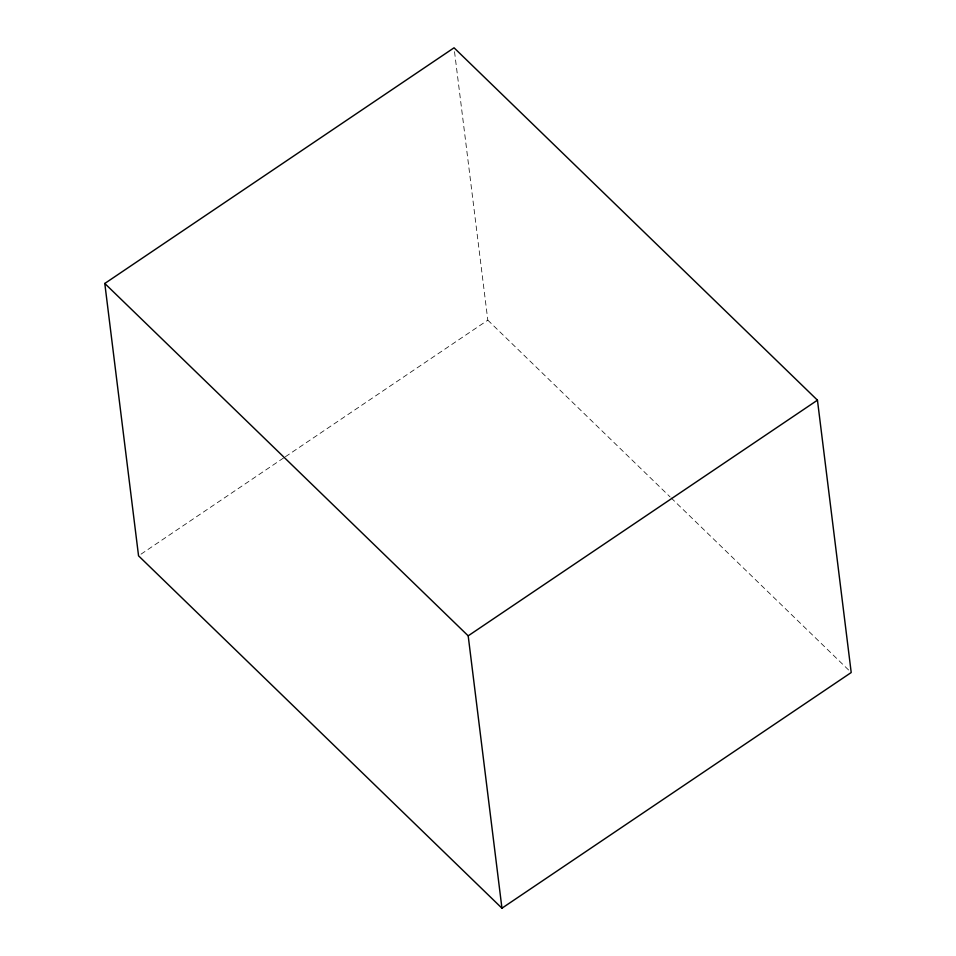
<?xml version="1.0" encoding="UTF-8"?>
<svg xmlns="http://www.w3.org/2000/svg" width="956" height="956" viewBox="0 0 956 956"><rect width="100%" height="100%" fill="white"/><g stroke="black" fill="none" stroke-linecap="round" stroke-linejoin="round"><path stroke-width="0.72" stroke-dasharray="4.78 3.58" d="M141.01 554.169L284.171 457.565M285.402 456.741L487.811 320.164L454.411 50.764M487.811 320.164L670.048 496.869M671.124 497.909L850.147 671.494"/><path stroke-width="1.43" d="M104.79 283.466L454.052 47.8L817.452 400.17L851.21 672.534L501.948 908.2L138.548 555.83L104.79 283.466L468.189 635.836L501.948 908.2M468.189 635.836L817.452 400.17"/></g></svg>
